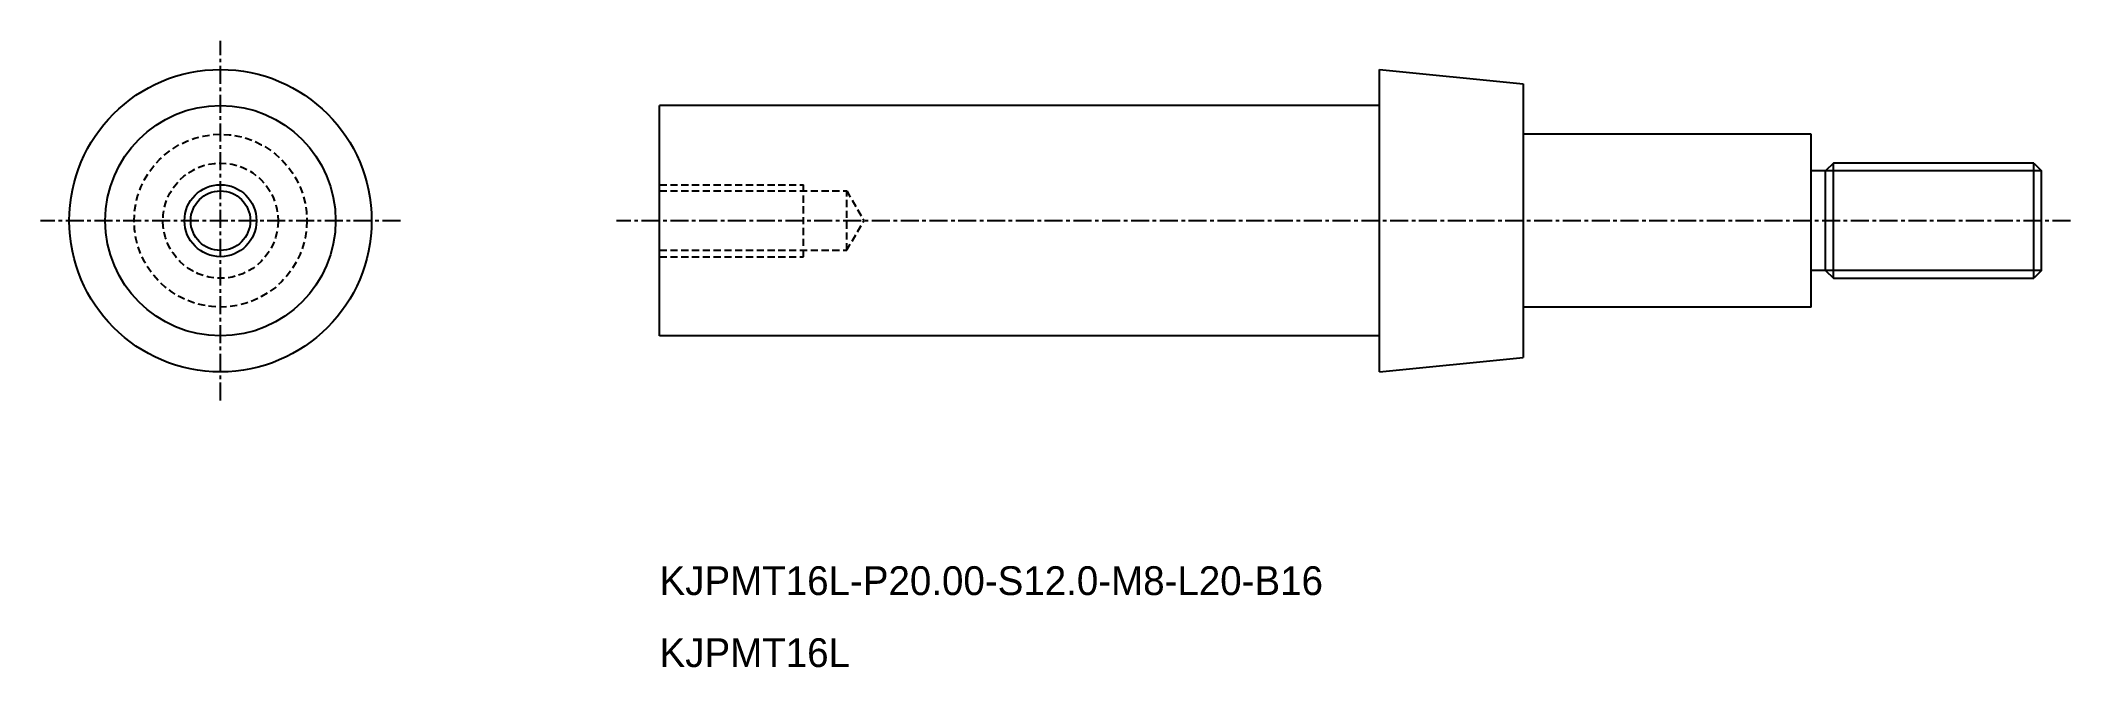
# Model space of a CAD drawing. Extents: x -2061 to -1920, y -863 to -819.
import ezdxf

# ---------------------------------------------------------------- set-up
doc = ezdxf.new("R2010")
doc.units = 0
doc.linetypes.add('CENTER', pattern=[2, 1.25, -0.25, 0.25, -0.25])
doc.linetypes.add('DASHED', pattern=[0.75, 0.5, -0.25])
doc.layers.get('0').update_dxf_attribs({"linetype": 'CONTINUOUS'})
doc.layers.add('CENTER', color=1, linetype='CENTER')

msp = doc.modelspace()

# ---------------------------------------------------------------- linework, layer by layer
at = {"color": 7, "linetype": 'CONTINUOUS'}
for p, q in [((-1968.06, -842.28), (-1968.06, -821.28)), ((-1968.06, -821.28), (-1958.06, -822.28)), ((-1958.06, -822.28), (-1958.06, -841.28)), ((-1968.06, -823.78), (-2018.06, -823.78)), ((-2018.06, -839.78), (-2018.06, -823.78)), ((-1938.06, -825.78), (-1958.06, -825.78)), ((-1938.06, -837.78), (-1938.06, -825.78)), ((-1937.06, -828.32), (-1938.06, -828.32)), ((-1936.51, -827.78), (-1937.06, -828.32)), ((-1937.06, -835.23), (-1937.06, -828.32)), ((-1922.6, -827.78), (-1936.51, -827.78)), ((-1936.51, -835.78), (-1936.51, -827.78)), ((-1922.6, -835.78), (-1922.6, -827.78)), ((-1922.6, -827.78), (-1922.06, -828.32)), ((-1922.06, -835.23), (-1922.06, -828.32)), ((-1937.06, -835.23), (-1938.06, -835.23)), ((-1937.06, -835.23), (-1936.51, -835.78)), ((-1936.51, -835.78), (-1922.6, -835.78)), ((-1922.06, -835.23), (-1922.6, -835.78)), ((-1938.06, -837.78), (-1958.06, -837.78)), ((-1968.06, -839.78), (-2018.06, -839.78)), ((-1968.06, -842.28), (-1958.06, -841.28))]:
    msp.add_line(p, q, dxfattribs=at)
at = {"color": 3}
for p, q in [((-1922.06, -828.32), (-1937.06, -828.32)), ((-1922.06, -835.23), (-1937.06, -835.23))]:
    msp.add_line(p, q, dxfattribs=at)
at = {"color": 3, "linetype": 'DASHED'}
for p, q in [((-2018.06, -829.28), (-2008.06, -829.28)), ((-2018.06, -829.71), (-2005.06, -829.71)), ((-2008.06, -834.28), (-2008.06, -829.28)), ((-2005.06, -833.84), (-2005.06, -829.71)), ((-2005.06, -829.71), (-2003.86, -831.78)), ((-2005.06, -833.84), (-2003.86, -831.78)), ((-2018.06, -833.84), (-2005.06, -833.84)), ((-2018.06, -834.28), (-2008.06, -834.28))]:
    msp.add_line(p, q, dxfattribs=at)
at = {"color": 7, "linetype": 'CONTINUOUS'}
for radius in [10.5, 8, 2.07]:
    msp.add_circle((-2048.56, -831.78), radius, dxfattribs=at)
at = {"color": 3, "linetype": 'DASHED'}
for radius in [6, 4]:
    msp.add_circle((-2048.56, -831.78), radius, dxfattribs=at)
at = {"color": 3, "linetype": 'CONTINUOUS'}
msp.add_circle((-2048.56, -831.78), 2.5, dxfattribs=at)
at = {"layer": 'CENTER'}
for p, q in [((-2048.56, -844.28), (-2048.56, -819.28)), ((-2036.06, -831.78), (-2061.06, -831.78)), ((-1920.06, -831.78), (-2021.06, -831.78))]:
    msp.add_line(p, q, dxfattribs=at)

# ---------------------------------------------------------------- texts
at = {"color": 7, "linetype": 'CONTINUOUS'}
for s, p in [('KJPMT16L-P20.00-S12.0-M8-L20-B16', (-2018.06, -857.78)), ('KJPMT16L', (-2018.06, -862.78))]:
    msp.add_text(s, height=2, dxfattribs=at).set_placement(p)

doc.saveas('drawing.dxf')
